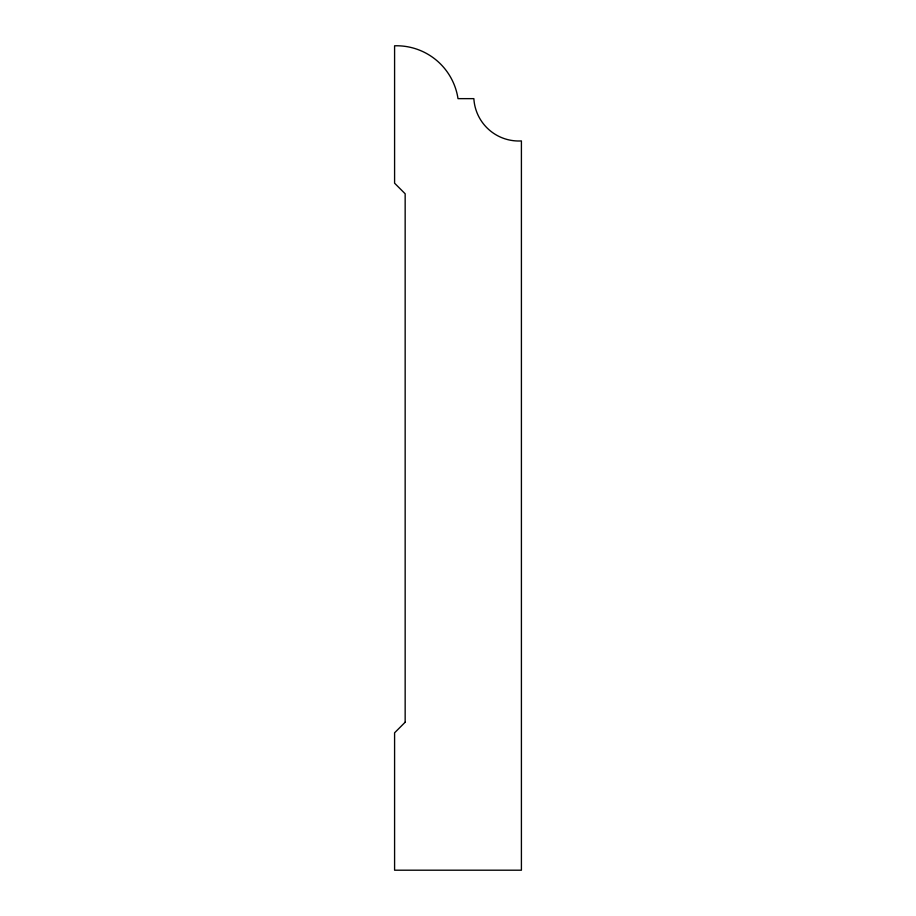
<?xml version="1.0" encoding="UTF-8"?>
<svg xmlns="http://www.w3.org/2000/svg" width="916" height="916" viewBox="0 0 916 916"><rect width="100%" height="100%" fill="white"/><g stroke="black" fill="none" stroke-linecap="round" stroke-linejoin="round"><path stroke-width="1.37" d="M405.158 722.232L394.59 732.8L394.59 870.2L521.41 870.2L521.41 140.927A44.998 44.998 0 0 1 473.858 98.642L458 98.642A62.128 62.128 0 0 0 394.59 45.8L394.59 183.2L405.158 193.768L405.158 722.232"/></g></svg>
